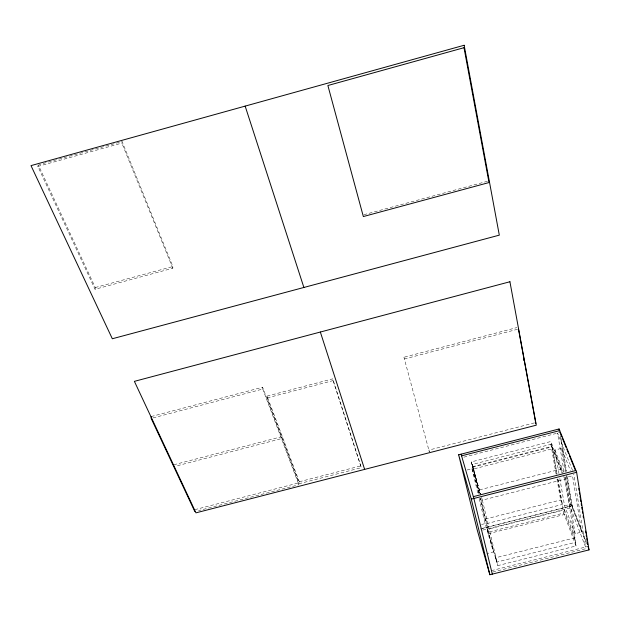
<?xml version="1.0" encoding="UTF-8"?>
<svg xmlns="http://www.w3.org/2000/svg" width="620" height="620" viewBox="0 0 620 620"><rect width="100%" height="100%" fill="white"/><g stroke="black" fill="none" stroke-linecap="round" stroke-linejoin="round"><path stroke-width="0.46" stroke-dasharray="3.1 2.33" d="M95.046 289.269L95.278 287.533L38.239 164.858L37.851 166.431L95.046 289.269L172.817 268.228L172.871 266.538L122.047 141.569L39.169 164.602M172.817 268.228L121.869 143.096L122.047 141.569M37.851 166.431L121.869 143.096M363.886 214.706L487.397 181.28M95.278 287.533L172.871 266.538M151.257 416.539L262.593 387.237L298.685 482.903L298.887 484.762L198.586 510.601M153.024 417.903L262.74 389.042L262.593 387.237M517.522 329.274L404.372 359.003L403.93 357.26L516.84 327.585M267.057 396.095L332.769 378.836L361.321 467.682L299.507 483.608L267.212 397.908L267.057 396.095L299.305 481.748L299.507 483.608M267.212 397.908L333.064 380.618L332.769 378.836M173.825 464.768L281.286 436.79L281.464 438.619L175.654 466.163M299.305 481.748L360.995 465.845M194.835 509.663L298.685 482.903M534.394 422.887L428.885 450.081L429.35 451.887L403.93 357.26M463.884 457.165L560.038 432.466M471.231 461.923L480.671 494.706L471.231 461.923L550.831 441.502L561.557 468.937L562.394 473.882M479.307 493.636L472.339 464.45L550.878 444.308L562.053 472.998M472.378 466.728L551.684 446.4L550.831 441.502M478.888 493.597L472.595 467.232L552.125 446.85L562.278 472.889M467.054 469.999L471.983 468.736L479.454 494.016M472.339 464.45L473.68 468.945L552.598 448.725L557.054 474.23M559.007 473.664L554.915 450.027L561.534 448.33L570.385 470.471M479.524 489.862L561.557 468.937M481.546 497.395L482.36 500.139L564.735 479.175L576.05 545.964L497.883 565.579L487.343 529.395L564.456 509.888L574.996 537.811L575.747 542.244L496.69 562.1L487.343 529.395M485.367 519.056L560.643 499.976L562.34 504.463L486.708 523.613L480.423 498.348M481.531 524.512L485.127 523.598L493.411 551.939L486.933 553.567M564.572 505.811L570.912 504.2L581.676 532.061L575.151 533.704L564.572 505.811L559.821 478.392M482.267 528.387L571.904 505.711L586.582 543.655M480.492 528.961L572.275 505.734L586.659 542.888M482.755 530.092L572.554 507.377L567.331 476.106M576.05 545.964L563.704 513.096L488.111 532.2L480.012 498.302M488.382 533.712L565.215 514.298L575.747 542.244M574.996 537.811L495.651 557.76L496.69 562.1M491.381 570.656L588.031 546.421M492.714 572.043L587.357 548.32M572.547 470.379L557.558 433.101L564.146 472.091M554.915 450.027L563.603 472.2M563.681 476.486L564.735 479.175M262.74 389.042L298.887 484.762M333.064 380.618L361.321 467.682M472.595 467.232L480.461 493.745M473.68 468.945L479.64 493.962M480.74 498.596L493.411 551.939M471.983 468.736L478.221 494.768M479.113 498.488L485.127 523.598M482.36 500.139L497.883 565.579M550.878 444.308L556.179 474.502M557 479.221L560.643 499.976M564.456 509.888L565.215 514.298M557.884 478.958L562.34 504.463M552.125 446.85L556.923 474.292M557.752 479.028L563.704 513.096M575.151 533.704L565.688 477.524L572.508 475.788L581.676 532.061M564.952 476.85L569.927 506.331L585.582 547.034L573.764 473.99M560.991 438.17L566.556 471.479M560.178 435.612L566.2 471.611M566.835 475.393L571.904 505.711M561.534 448.33L565.502 472.006M566.145 475.796L570.912 504.2"/><path stroke-width="0.93" d="M151.257 416.539L151.164 418.392L194.835 511.57M458.637 454.801L559.07 428.978L576.639 472.293L589 549.901L489.878 574.74L477.144 529.689L458.637 454.801L471.285 499.123L489.878 574.74M461.575 455.839L559.728 430.613M473.339 496.636L575.91 470.503M471.285 499.123L576.639 472.293M560.038 432.466L561.836 436.899M562.557 438.673L566.145 447.539M566.866 449.314L568.664 453.755M569.385 455.522L575.492 470.603M589 549.901L588.031 546.421M320.346 332.033L364.637 469.394M245.156 106.113L303.885 287.463M461.094 454.173L473.866 498.464L492.303 574.136M518.46 329.026L535.827 423.468M523.505 358.484L523.854 360.367M559.07 428.978L559.387 430.877M578.778 488.482L579.088 490.412M579.382 492.264L579.692 494.21M579.987 496.046L580.304 498.007M580.591 499.836L580.894 501.727M581.196 503.618L581.514 505.602M581.8 507.4L582.118 509.4M582.42 511.299L582.722 513.197M583.157 515.918L583.459 517.808M585.575 531.053L585.908 533.13M586.179 534.835L586.512 536.928M586.784 538.625L587.125 540.725M587.388 542.407L587.729 544.523M464.147 45.26L31 165.625L112.321 338.753L499.309 235.143L464.147 45.26M464 47.701L327.879 85.514L363.343 216.551L489.017 182.551L464 47.701M509.927 281.751L134.385 381.354L195.951 512.849L536.292 425.18L509.927 281.751"/></g></svg>
